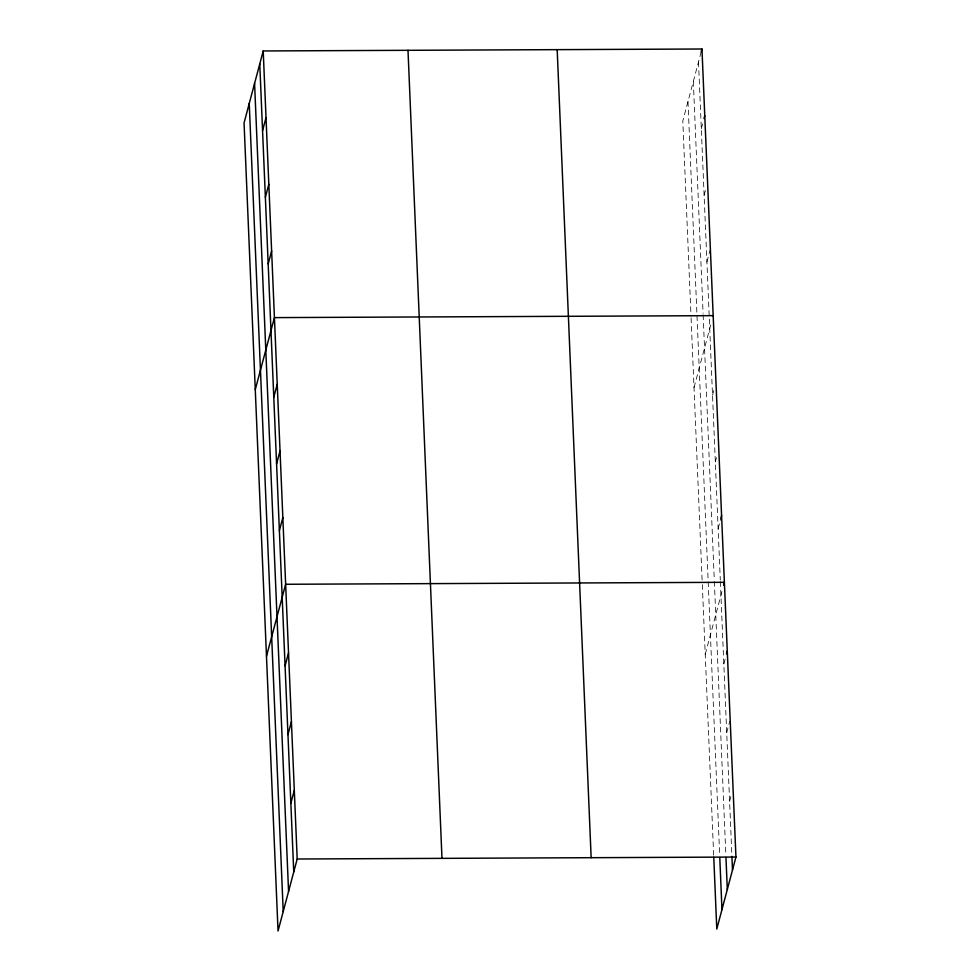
<?xml version="1.0" encoding="UTF-8"?>
<svg xmlns="http://www.w3.org/2000/svg" width="980" height="980" viewBox="0 0 980 980"><rect width="100%" height="100%" fill="white"/><g stroke="black" fill="none" stroke-linecap="round" stroke-linejoin="round"><path stroke-width="0.73" stroke-dasharray="4.9 3.68" d="M701.19 51.891L682.803 120.993L691.023 316.442M701.312 128.65L703.223 121.434M704.118 195.314L705.649 189.544M706.911 261.979L709.986 250.439M694.011 387.651L711.639 321.428M712.521 395.308L714.053 389.538M715.327 461.972L716.478 457.636M718.132 528.637L720.814 518.53M705.233 654.309L722.848 588.086M723.816 663.975L725.359 658.205M726.707 732.66L729.782 721.121M729.598 801.346L731.521 794.131M698.507 61.985L720.3 580.148M720.361 581.654L731.84 854.768M693.326 81.45L703.077 313.269M703.138 314.776L714.285 579.915M714.346 581.434L725.825 854.401M687.985 101.516L708.124 580.283M708.185 581.802L719.651 854.621M691.084 317.949L702.231 583.1M702.305 584.607L713.697 855.773"/><path stroke-width="1.47" d="M263.216 50.96L244.057 122.953L278.038 931L297.197 859.007L263.216 50.96L701.962 49L735.943 857.047L716.784 929.04L713.771 857.304M262.567 130.61L266.021 117.624M265.372 197.274L268.826 184.289M268.177 263.939L271.632 250.954M255.278 389.611L274.425 317.618L713.17 315.658M273.775 397.255L277.23 384.283M276.581 463.92L280.035 450.947M279.386 530.584L282.84 517.612M266.487 656.257L285.646 584.276L724.392 582.316L723.62 585.195M285.082 665.935L288.536 652.962M287.961 734.62L291.415 721.635M290.852 803.306L294.306 790.321M701.19 51.891L701.962 49M703.995 118.543L704.767 115.665M720.814 518.53L721.586 515.652M726.511 653.88L727.27 651.002M297.197 859.007L735.943 857.047M731.901 856.3L732.489 870.032M725.96 857.451L727.307 889.509M719.786 857.672L721.966 909.563M557.179 49.649L591.148 857.696M407.999 50.311L441.98 858.358M259.761 63.945L293.743 871.992M254.579 83.41L288.561 891.469M249.239 103.476L283.22 911.523"/></g></svg>
